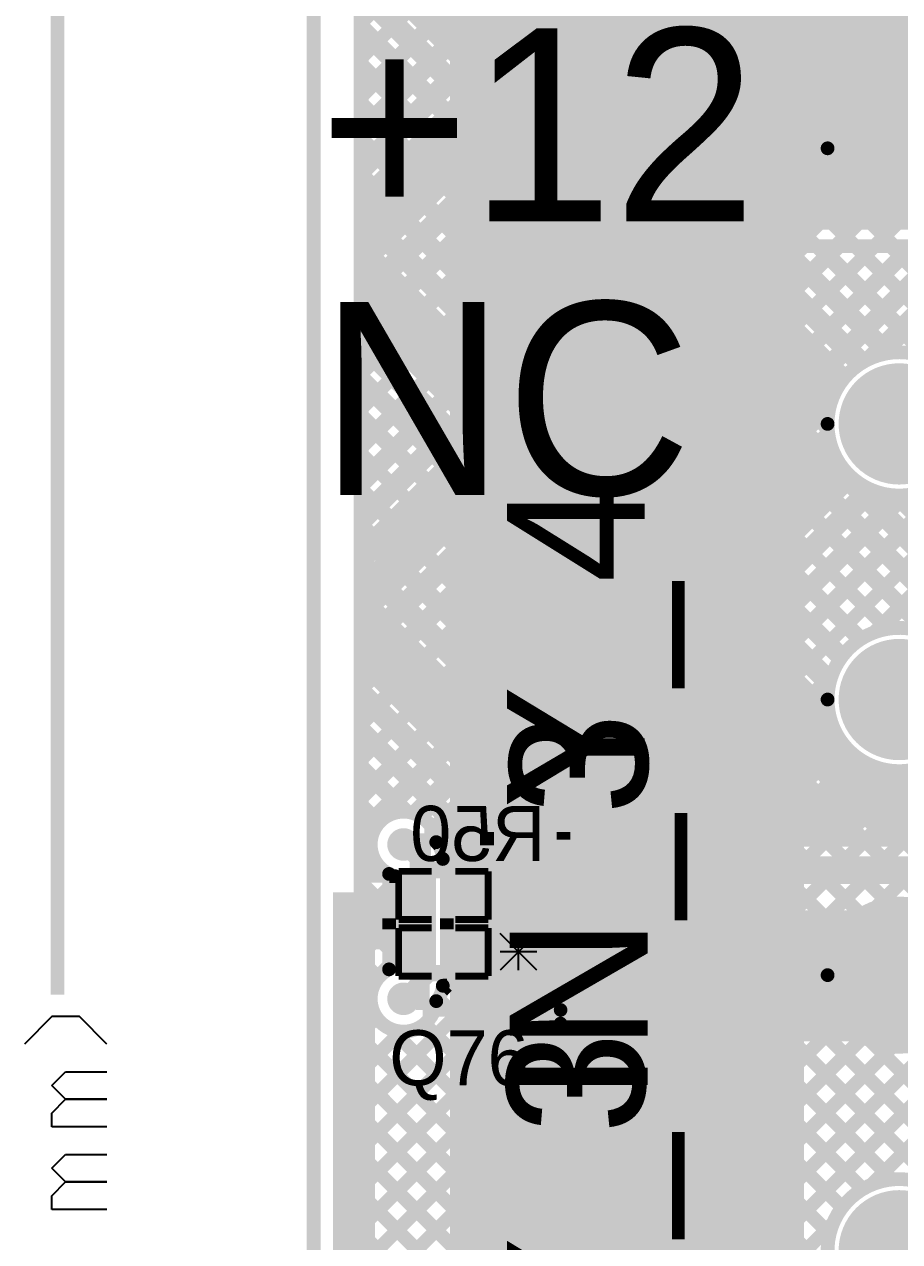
# Model space of a CAD drawing. Header units: millimetres. Extents: x 0.79 to 4.38, y 0.99 to 3.94.
# Drawn here: x 0.79 to 1.425, y 2.467 to 3.35 of the extents above; entities that cross this region are included whole.
import ezdxf

# ---------------------------------------------------------------- set-up
doc = ezdxf.new("R2010")
doc.units = ezdxf.units.MM
doc.header["$MEASUREMENT"] = 0
for name, color, linetype in [('BottomLayer', 5, 'Continuous'), ('BottomOverlay', 54, 'Continuous'), ('BottomPaste', 16, 'Continuous'), ('BottomSolder', 6, 'Continuous'), ('Mechanical1', 6, 'Continuous'), ('Mechanical2', 216, 'Continuous'), ('MultiLayer', 9, 'Continuous'), ('PadHoleLayer', 156, 'Continuous'), ('TopLayer', 1, 'Continuous'), ('TopOverlay', 2, 'Continuous'), ('TopPaste', 8, 'Continuous'), ('TopSolder', 216, 'Continuous'), ('ViaHoleLayer', 16, 'Continuous')]:
    doc.layers.add(name, color=color, linetype=linetype)

# ---------------------------------------------------------------- blocks, each defined once
blk = doc.blocks.new('R__0402_B_9')
at = {"layer": 'BottomLayer'}
for points in [[(-0.0275, 0.0125), (-0.0275, -0.0125), (-0.0095, 0.0125), (-0.0095, -0.0125)], [(0.0095, 0.0125), (0.0095, -0.0125), (0.0275, 0.0125), (0.0275, -0.0125)]]:
    blk.add_solid(points, dxfattribs=at)
at = {"layer": 'BottomOverlay', "const_width": 0.005}
for points in [[(-0.0085, 0.0175), (-0.0325, 0.0175)], [(-0.0325, 0.0175), (-0.0325, -0.0175)], [(0.0325, 0.0175), (0.0085, 0.0175)], [(0.0325, 0.0175), (0.0325, -0.0175)], [(-0.0085, -0.0175), (-0.0325, -0.0175)], [(0.0325, -0.0175), (0.0085, -0.0175)]]:
    blk.add_lwpolyline(points, dxfattribs=at)
at = {"layer": 'BottomPaste'}
for points in [[(-0.0275, 0.0125), (-0.0275, -0.0125), (-0.0095, 0.0125), (-0.0095, -0.0125)], [(0.0095, 0.0125), (0.0095, -0.0125), (0.0275, 0.0125), (0.0275, -0.0125)]]:
    blk.add_solid(points, dxfattribs=at)
at = {"layer": 'BottomSolder'}
for points in [[(-0.0315, 0.0165), (-0.0315, -0.0165), (-0.0055, 0.0165), (-0.0055, -0.0165)], [(0.0055, 0.0165), (0.0055, -0.0165), (0.0315, 0.0165), (0.0315, -0.0165)]]:
    blk.add_solid(points, dxfattribs=at)
blk = doc.blocks.new('SOT23_3_26')
at = {"layer": 'TopLayer'}
for points in [[(0.01574, 0.05807), (-0.01575, 0.05807), (0.01574, 0.02657), (-0.01575, 0.02657)], [(-0.02166, -0.02657), (-0.05316, -0.02657), (-0.02166, -0.05807), (-0.05316, -0.05807)], [(0.05314, -0.02657), (0.02165, -0.02657), (0.05314, -0.05807), (0.02165, -0.05807)]]:
    blk.add_solid(points, dxfattribs=at)
at = {"layer": 'TopOverlay', "const_width": 0.01}
for points in [[(-0.06401, 0.032), (-0.06401, -0.03)], [(-0.06401, 0.032), (-0.02901, 0.032)], [(0.02899, 0.031), (0.06399, 0.031)], [(0.06399, 0.031), (0.06399, -0.03)], [(-0.01101, -0.032), (0.01099, -0.032)]]:
    blk.add_lwpolyline(points, dxfattribs=at)
at = {"layer": 'TopOverlay'}
for points, const_width in [([(-0.06409, -0.068, 1), (-0.07393, -0.068, 1)], 0.00984), ([(-0.07639, -0.068, 1), (-0.07147, -0.068, 1)], 0.00492), ([(-0.06655, -0.068, 1), (-0.06162, -0.068, 1)], 0.00492)]:
    blk.add_lwpolyline(points, format="xyb", close=True, dxfattribs=dict(at, const_width=const_width))
at = {"layer": 'TopPaste'}
for points in [[(0.01574, 0.05807), (-0.01575, 0.05807), (0.01574, 0.02657), (-0.01575, 0.02657)], [(-0.02166, -0.02657), (-0.05316, -0.02657), (-0.02166, -0.05807), (-0.05316, -0.05807)], [(0.05314, -0.02657), (0.02165, -0.02657), (0.05314, -0.05807), (0.02165, -0.05807)]]:
    blk.add_solid(points, dxfattribs=at)
at = {"layer": 'TopSolder'}
for points in [[(0.01974, 0.06207), (-0.01975, 0.06207), (0.01974, 0.02257), (-0.01975, 0.02257)], [(-0.01766, -0.02257), (-0.05716, -0.02257), (-0.01766, -0.06207), (-0.05716, -0.06207)], [(0.05714, -0.02257), (0.01765, -0.02257), (0.05714, -0.06207), (0.01765, -0.06207)]]:
    blk.add_solid(points, dxfattribs=at)
blk = doc.blocks.new('R__0402_B_48')
at = {"layer": 'BottomLayer'}
for points in [[(-0.0275, 0.0125), (-0.0275, -0.0125), (-0.0095, 0.0125), (-0.0095, -0.0125)], [(0.0095, 0.0125), (0.0095, -0.0125), (0.0275, 0.0125), (0.0275, -0.0125)]]:
    blk.add_solid(points, dxfattribs=at)
at = {"layer": 'BottomOverlay', "const_width": 0.005}
for points in [[(-0.0325, -0.0175), (-0.0325, 0.0175)], [(-0.0325, 0.0175), (-0.0085, 0.0175)], [(0.0085, 0.0175), (0.0325, 0.0175)], [(0.0325, -0.0175), (0.0325, 0.0175)], [(-0.0325, -0.0175), (-0.0085, -0.0175)], [(0.0085, -0.0175), (0.0325, -0.0175)]]:
    blk.add_lwpolyline(points, dxfattribs=at)
at = {"layer": 'BottomPaste'}
for points in [[(-0.0275, 0.0125), (-0.0275, -0.0125), (-0.0095, 0.0125), (-0.0095, -0.0125)], [(0.0095, 0.0125), (0.0095, -0.0125), (0.0275, 0.0125), (0.0275, -0.0125)]]:
    blk.add_solid(points, dxfattribs=at)
at = {"layer": 'BottomSolder'}
for points in [[(-0.0315, 0.0165), (-0.0315, -0.0165), (-0.0055, 0.0165), (-0.0055, -0.0165)], [(0.0055, 0.0165), (0.0055, -0.0165), (0.0315, 0.0165), (0.0315, -0.0165)]]:
    blk.add_solid(points, dxfattribs=at)
blk = doc.blocks.new('T________B_____12_P___55')
at = {"layer": 'BottomLayer', "const_width": 0.04}
for points in [[(1.18, 0, 1), (1.22, 0, 1)], [(1.38, 0, 1), (1.42, 0, 1)], [(1.58, 0, 1), (1.62, 0, 1)], [(1.78, 0, 1), (1.82, 0, 1)], [(1.98, 0, 1), (2.02, 0, 1)]]:
    blk.add_lwpolyline(points, format="xyb", close=True, dxfattribs=at)
at = {"layer": 'BottomSolder', "const_width": 0.044}
for points in [[(1.178, 0, 1), (1.222, 0, 1)], [(1.378, 0, 1), (1.422, 0, 1)], [(1.578, 0, 1), (1.622, 0, 1)], [(1.778, 0, 1), (1.822, 0, 1)], [(1.978, 0, 1), (2.022, 0, 1)]]:
    blk.add_lwpolyline(points, format="xyb", close=True, dxfattribs=at)
at = {"layer": 'MultiLayer', "const_width": 0.04}
for points in [[(1.18, 0, 1), (1.22, 0, 1)], [(1.38, 0, 1), (1.42, 0, 1)], [(1.58, 0, 1), (1.62, 0, 1)], [(1.78, 0, 1), (1.82, 0, 1)], [(1.98, 0, 1), (2.02, 0, 1)]]:
    blk.add_lwpolyline(points, format="xyb", close=True, dxfattribs=at)
at = {"layer": 'PadHoleLayer', "const_width": 0.0275}
for points in [[(1.18625, 0, 1), (1.21375, 0, 1)], [(1.38625, 0, 1), (1.41375, 0, 1)], [(1.58625, 0, 1), (1.61375, 0, 1)], [(1.78625, 0, 1), (1.81375, 0, 1)], [(1.98625, 0, 1), (2.01375, 0, 1)]]:
    blk.add_lwpolyline(points, format="xyb", close=True, dxfattribs=at)
at = {"layer": 'TopLayer', "const_width": 0.04}
for points in [[(1.18, 0, 1), (1.22, 0, 1)], [(1.38, 0, 1), (1.42, 0, 1)], [(1.58, 0, 1), (1.62, 0, 1)], [(1.78, 0, 1), (1.82, 0, 1)], [(1.98, 0, 1), (2.02, 0, 1)]]:
    blk.add_lwpolyline(points, format="xyb", close=True, dxfattribs=at)
at = {"layer": 'TopOverlay', "const_width": 0.01}
for points in [[(2.325, 0.164), (-0.105, 0.164)], [(1.23748, 0.1402), (1.21871, 0.12143)], [(1.23748, 0.1402), (1.21871, 0.12143)], [(1.36339, 0.1402), (1.38216, 0.12143)], [(1.36339, 0.1402), (1.38216, 0.12143)], [(1.43748, 0.1402), (1.41871, 0.12143)], [(1.43748, 0.1402), (1.41871, 0.12143)], [(1.56339, 0.1402), (1.58216, 0.12143)], [(1.63748, 0.1402), (1.61871, 0.12143)], [(1.76339, 0.1402), (1.78216, 0.12143)], [(1.83748, 0.1402), (1.81871, 0.12143)], [(1.963, 0.14), (1.98177, 0.12123)], [(2.03708, 0.14), (2.01832, 0.12123)], [(1.18216, 0.12143), (1.21871, 0.12143)], [(1.18216, 0.12143), (1.21871, 0.12143)], [(1.38216, 0.12143), (1.41871, 0.12143)], [(1.38216, 0.12143), (1.41871, 0.12143)], [(1.58216, 0.12143), (1.61871, 0.12143)], [(1.78216, 0.12143), (1.81871, 0.12143)], [(1.98177, 0.12123), (2.01832, 0.12123)]]:
    blk.add_lwpolyline(points, dxfattribs=at)
at = {"layer": 'TopSolder', "const_width": 0.044}
for points in [[(1.178, 0, 1), (1.222, 0, 1)], [(1.378, 0, 1), (1.422, 0, 1)], [(1.578, 0, 1), (1.622, 0, 1)], [(1.778, 0, 1), (1.822, 0, 1)], [(1.978, 0, 1), (2.022, 0, 1)]]:
    blk.add_lwpolyline(points, format="xyb", close=True, dxfattribs=at)

msp = doc.modelspace()

# ---------------------------------------------------------------- linework, layer by layer
at = {"layer": 'BottomLayer'}
for points, const_width in [([(1.034, 3.32503), (1.42697, 3.718)], 0.01), ([(1.034, 3.35331), (1.39869, 3.718)], 0.01), ([(1.034, 3.07047), (1.68153, 3.718)], 0.01), ([(1.034, 2.98562), (1.76638, 3.718)], 0.01), ([(1.034, 3.0139), (1.7381, 3.718)], 0.01), ([(1.034, 2.95733), (1.79467, 3.718)], 0.01), ([(1.034, 3.04219), (1.70981, 3.718)], 0.01), ([(1.034, 3.24018), (1.51182, 3.718)], 0.01), ([(1.034, 3.09875), (1.65325, 3.718)], 0.01), ([(1.034, 3.18361), (1.56839, 3.718)], 0.01), ([(1.034, 3.15532), (1.59668, 3.718)], 0.01), ([(1.034, 3.21189), (1.54011, 3.718)], 0.01), ([(1.034, 3.12704), (1.62496, 3.718)], 0.01), ([(1.034, 3.29674), (1.45526, 3.718)], 0.01), ([(1.034, 3.26846), (1.48354, 3.718)], 0.01), ([(1.4162, 3.31125), (1.82295, 3.718)], 0.01), ([(1.20401, 3.57603), (1.71825, 3.0618)], 0.01), ([(1.034, 3.56388), (1.034, 1.18812)], 0.01), ([(1.19095, 3.56081), (1.44296, 3.3088)], 0.01), ([(1.034, 3.54805), (1.65387, 2.92819)], 0.01), ([(1.17531, 3.54816), (1.4129, 3.31057)], 0.01), ([(1.07278, 3.53756), (1.60151, 3.00883)], 0.01), ([(1.15693, 3.53826), (1.39368, 3.30151)], 0.01), ([(1.10893, 3.52969), (1.37328, 3.26535)], 0.01), ([(1.13527, 3.53164), (1.38031, 3.28659)], 0.01), ([(1.034, 3.51977), (1.44636, 3.10741)], 0.01), ([(1.034, 3.49149), (1.41455, 3.11094)], 0.01), ([(1.034, 3.4632), (1.39484, 3.10236)], 0.01), ([(1.034, 3.43492), (1.38108, 3.08784)], 0.01), ([(1.034, 2.78763), (1.65459, 3.40821)], 0.01), ([(1.034, 3.40663), (1.37349, 3.06714)], 0.01), ([(1.034, 2.75934), (1.65459, 3.37993)], 0.01), ([(1.034, 3.37835), (1.38298, 3.02937)], 0.01), ([(1.034, 3.35006), (1.50606, 2.878)], 0.01), ([(1.4137, 3.11076), (1.65459, 3.35165)], 0.01), ([(1.034, 3.32178), (1.45041, 2.90537)], 0.01), ([(1.034, 3.2935), (1.41624, 2.91126)], 0.01), ([(1.034, 2.92905), (1.37375, 3.2688)], 0.01), ([(1.034, 3.26521), (1.39603, 2.90318)], 0.01), ([(1.034, 2.90076), (1.37596, 3.24272)], 0.01), ([(1.034, 3.23693), (1.38187, 2.88905)], 0.01), ([(1.034, 2.87248), (1.38653, 3.22501)], 0.01), ([(1.034, 2.8442), (1.40279, 3.21298)], 0.01), ([(1.034, 3.20864), (1.37376, 2.86888)], 0.01), ([(1.034, 2.81591), (1.4261, 3.20801)], 0.01), ([(1.09672, 2.65236), (1.65459, 3.21022)], 0.01), ([(1.034, 2.56135), (1.66018, 3.18753)], 0.01), ([(1.034, 3.18036), (1.37946, 2.8349)], 0.01), ([(1.41102, 2.91008), (1.67912, 3.17819)], 0.01), ([(1.034, 3.15207), (1.70807, 2.478)], 0.01), ([(1.034, 3.12379), (1.45616, 2.70163)], 0.01), ([(1.034, 3.09551), (1.41798, 2.71152)], 0.01), ([(1.07791, 2.77497), (1.37424, 3.0713)], 0.01), ([(1.034, 3.06722), (1.39725, 2.70397)], 0.01), ([(1.08887, 2.75764), (1.37545, 3.04422)], 0.01), ([(1.034, 3.03894), (1.3827, 2.69024)], 0.01), ([(1.09672, 2.73721), (1.38559, 3.02608)], 0.01), ([(1.39437, 3.01798), (1.5345, 2.87785)], 0.01), ([(1.034, 3.01065), (1.37409, 2.67057)], 0.01), ([(1.09672, 2.70893), (1.40144, 3.01364)], 0.01), ([(1.09672, 2.68065), (1.42409, 3.00801)], 0.01), ([(1.034, 2.98237), (1.37748, 2.63889)], 0.01), ([(1.034, 2.95408), (1.51008, 2.478)], 0.01), ([(1.034, 2.9258), (1.4818, 2.478)], 0.01), ([(1.034, 2.89752), (1.41978, 2.51174)], 0.01), ([(1.034, 2.53307), (1.37492, 2.87398)], 0.01), ([(1.034, 2.86923), (1.39849, 2.50474)], 0.01), ([(1.425, 2.86), (1.53218, 2.86)], 0.012), ([(1.034, 2.50478), (1.37499, 2.84577)], 0.01), ([(1.034, 2.36336), (1.51264, 2.842)], 0.01), ([(1.034, 2.39165), (1.48435, 2.842)], 0.01), ([(1.034, 2.84095), (1.38355, 2.4914)], 0.01), ([(1.4081, 2.70918), (1.53283, 2.8339)], 0.01), ([(1.034, 2.4765), (1.38467, 2.82717)], 0.01), ([(1.034, 2.44821), (1.40012, 2.81434)], 0.01), ([(1.3999, 2.81446), (1.46571, 2.74865)], 0.01), ([(1.034, 2.81266), (1.06823, 2.77843)], 0.01), ([(1.034, 2.41993), (1.42215, 2.80808)], 0.01), ([(1.034, 2.78438), (1.04758, 2.7708)], 0.01), ([(1.034, 2.75609), (1.04255, 2.74754)], 0.01), ([(1.06522, 2.75481), (1.07572, 2.74431)], 0.012), ([(1.08885, 2.75782), (1.37445, 2.47221)], 0.01), ([(1.07572, 2.71981), (1.07572, 2.74431)], 0.012), ([(1.09672, 2.70133), (1.09672, 2.74233)], 0.01), ([(1.034, 2.73106), (1.04507, 2.74213)], 0.01), ([(1.05472, 2.70133), (1.05472, 2.73344)], 0.01), ([(1.034, 2.72781), (1.05472, 2.70709)], 0.01), ([(1.11272, 2.71783), (1.11272, 2.72083)], 0.025), ([(1.11272, 2.67783), (1.11272, 2.71783)], 0.025), ([(1.034, 2.70277), (1.05472, 2.7235)], 0.01), ([(1.034, 2.16537), (1.58863, 2.72)], 0.01), ([(1.09587, 2.25552), (1.56034, 2.72)], 0.01), ([(1.09672, 2.72165), (1.37612, 2.44226)], 0.01), ([(1.40485, 2.50794), (1.61273, 2.71582)], 0.01), ([(1.034, 2.69953), (1.05472, 2.6788)], 0.01), ([(1.05472, 2.69333), (1.05472, 2.70133)], 0.01), ([(1.05472, 2.69333), (1.05472, 2.70133)], 0.01), ([(1.09672, 2.69333), (1.09672, 2.70133)], 0.01), ([(1.09672, 2.69333), (1.09672, 2.70133)], 0.01), ([(1.034, 2.67449), (1.05472, 2.69521)], 0.01), ([(1.05472, 2.6642), (1.05472, 2.69333)], 0.01), ([(1.09672, 2.69337), (1.71209, 2.078)], 0.01), ([(1.09672, 2.65233), (1.09672, 2.69333)], 0.01), ([(1.07572, 2.65333), (1.07572, 2.67783)], 0.012), ([(1.07547, 2.37655), (1.37582, 2.6769)], 0.01), ([(1.034, 2.67124), (1.04704, 2.6582)], 0.01), ([(1.034, 2.6462), (1.05472, 2.66693)], 0.01), ([(1.09672, 2.66509), (1.68381, 2.078)], 0.01), ([(1.06522, 2.64283), (1.07572, 2.65333)], 0.012), ([(1.08765, 2.36045), (1.37456, 2.64735)], 0.01), ([(1.09314, 2.64878), (1.09669, 2.65233)], 0.01), ([(1.0937, 2.65233), (1.09672, 2.65233)], 0.01), ([(1.034, 2.64296), (1.04321, 2.63374)], 0.01), ([(1.09049, 2.64303), (1.42163, 2.31189)], 0.01), ([(1.034, 2.61792), (1.04553, 2.62945)], 0.01), ([(1.09587, 2.34037), (1.38378, 2.62829)], 0.01), ([(1.034, 2.58964), (1.06345, 2.61908)], 0.01), ([(1.05614, 2.62082), (1.38443, 2.29253)], 0.01), ([(1.0806, 2.62464), (1.39977, 2.30547)], 0.01), ([(1.034, 2.61467), (1.37487, 2.27381)], 0.01), ([(1.09587, 2.31209), (1.39884, 2.61506)], 0.01), ([(1.40389, 2.61248), (1.53837, 2.478)], 0.01), ([(1.09587, 2.28381), (1.42027, 2.60822)], 0.01), ([(1.034, 2.58639), (1.37513, 2.24525)], 0.01), ([(1.034, 2.5581), (1.5141, 2.078)], 0.01), ([(1.034, 2.52982), (1.48582, 2.078)], 0.01), ([(1.034, 2.50154), (1.42356, 2.11198)], 0.01), ([(1.034, 2.13709), (1.37706, 2.48015)], 0.01), ([(1.034, 2.47325), (1.40108, 2.10617)], 0.01)]:
    msp.add_lwpolyline(points, dxfattribs=dict(at, const_width=const_width))
for points, const_width in [([(1.477, 3.26, 1), (1.373, 3.26, 1)], 0.01), ([(1.3705, 3.26, 1), (1.3755, 3.26, 1)], 0.005), ([(1.477, 3.06, 1), (1.373, 3.06, 1)], 0.01), ([(1.3705, 3.06, 1), (1.3755, 3.06, 1)], 0.005), ([(1.05932, 2.75481, 1), (1.07113, 2.75481, 1)], 0.01181), ([(1.08648, 2.7565, 1), (1.09148, 2.7565, 1)], 0.005), ([(1.08648, 2.7565, 1), (1.09148, 2.7565, 1)], 0.005), ([(1.08648, 2.7565, 1), (1.09148, 2.7565, 1)], 0.005), ([(1.09122, 2.74431, 1), (1.09622, 2.74431, 1)], 0.005), ([(1.09122, 2.74431, 1), (1.09622, 2.74431, 1)], 0.005), ([(1.05222, 2.73344, 1), (1.05722, 2.73344, 1)], 0.005), ([(1.477, 2.66, 1), (1.373, 2.66, 1)], 0.01), ([(1.05222, 2.6642, 1), (1.05722, 2.6642, 1)], 0.005), ([(1.3705, 2.66, 1), (1.3755, 2.66, 1)], 0.005), ([(1.05932, 2.64283, 1), (1.07113, 2.64283, 1)], 0.01181), ([(1.0912, 2.65233, 1), (1.0962, 2.65233, 1)], 0.005), ([(1.0912, 2.65233, 1), (1.0962, 2.65233, 1)], 0.005), ([(1.08648, 2.64115, 1), (1.09148, 2.64115, 1)], 0.005), ([(1.08648, 2.64115, 1), (1.09148, 2.64115, 1)], 0.005), ([(1.08648, 2.64115, 1), (1.09148, 2.64115, 1)], 0.005)]:
    msp.add_lwpolyline(points, format="xyb", close=True, dxfattribs=dict(at, const_width=const_width))
at = {"layer": 'BottomLayer', "const_width": 0.01}
for points in [[(1.47379, 2.842, -5.59918), (1.47379, 2.878)], [(1.05472, 2.73344, -1.728282), (1.08898, 2.7565)], [(1.08898, 2.7565, -0.18801), (1.09372, 2.74431)], [(1.08898, 2.7565, -0.18801), (1.09372, 2.74431)], [(1.08898, 2.64115, -1.728282), (1.05472, 2.6642)], [(1.0937, 2.65233, -0.173659), (1.08898, 2.64115)], [(1.0937, 2.65233, -0.173659), (1.08898, 2.64115)], [(1.47379, 2.442, -5.59918), (1.47379, 2.478)]]:
    msp.add_lwpolyline(points, format="xyb", dxfattribs=at)
at = {"layer": 'BottomLayer'}
msp.add_solid([(1.099, 1.227), (1.356, 1.227), (1.099, 3.517), (1.356, 3.517)], dxfattribs=at)
at = {"layer": 'BottomOverlay'}
for p, q in [((1.162, 2.69032), (1.13534, 2.66366)), ((1.162, 2.66366), (1.13534, 2.69032)), ((1.14867, 2.66366), (1.14867, 2.69032)), ((1.162, 2.67699), (1.13534, 2.67699))]:
    msp.add_line(p, q, dxfattribs=at)
at = {"layer": 'Mechanical1'}
for p, q in [((0.81, 2.62991), (0.79001, 2.60992)), ((0.83, 2.62991), (0.81, 2.62991)), ((0.84999, 2.60992), (0.83, 2.62991)), ((0.81, 2.57993), (0.82, 2.58993)), ((0.82, 2.58993), (0.84999, 2.58993)), ((0.82, 2.56993), (0.81, 2.57993)), ((0.81, 2.55994), (0.82, 2.56993)), ((0.82, 2.56993), (0.84999, 2.56993)), ((0.84999, 2.56993), (0.82, 2.56993)), ((0.81, 2.54994), (0.81, 2.55994)), ((0.84999, 2.54994), (0.81, 2.54994)), ((0.81, 2.51995), (0.82, 2.52995)), ((0.82, 2.52995), (0.84999, 2.52995)), ((0.82, 2.50995), (0.81, 2.51995)), ((0.81, 2.49995), (0.82, 2.50995)), ((0.82, 2.50995), (0.84999, 2.50995)), ((0.84999, 2.50995), (0.82, 2.50995)), ((0.81, 2.48996), (0.81, 2.49995)), ((0.84999, 2.48996), (0.81, 2.48996))]:
    msp.add_line(p, q, dxfattribs=at)
at = {"layer": 'Mechanical1', "const_width": 0.01}
msp.add_lwpolyline([(0.814, 2.64591), (0.814, 3.754)], dxfattribs=at)
at = {"layer": 'Mechanical2', "const_width": 0.01}
msp.add_lwpolyline([(1, 3.754), (1, 0.998)], dxfattribs=at)
at = {"layer": 'MultiLayer', "const_width": 0.01181}
for points in [[(1.05932, 2.75481, 1), (1.07113, 2.75481, 1)], [(1.05932, 2.64283, 1), (1.07113, 2.64283, 1)]]:
    msp.add_lwpolyline(points, format="xyb", close=True, dxfattribs=at)
at = {"layer": 'TopLayer'}
for points, const_width in [([(1.035, 3.27511), (1.48689, 3.727)], 0.01), ([(1.035, 3.32602), (1.43598, 3.727)], 0.01), ([(1.035, 3.30057), (1.46143, 3.727)], 0.01), ([(1.035, 3.24965), (1.51235, 3.727)], 0.01), ([(1.035, 3.2242), (1.5378, 3.727)], 0.01), ([(1.035, 3.35148), (1.41052, 3.727)], 0.01), ([(1.035, 2.732), (1.035, 3.56285)], 0.01), ([(1.035, 3.54705), (1.248, 3.33405)], 0.01), ([(1.035, 3.52159), (1.248, 3.30859)], 0.01), ([(1.035, 3.49614), (1.248, 3.28314)], 0.01), ([(1.035, 3.47068), (1.248, 3.25768)], 0.01), ([(1.035, 3.44522), (1.248, 3.23222)], 0.01), ([(1.035, 3.41977), (1.248, 3.20677)], 0.01), ([(1.248, 3.189), (1.248, 3.414)], 0.01), ([(1.035, 3.19874), (1.248, 3.41174)], 0.01), ([(1.035, 3.39431), (1.37314, 3.05617)], 0.01), ([(1.035, 3.17329), (1.248, 3.38629)], 0.01), ([(1.035, 3.36886), (1.501, 2.90286)], 0.01), ([(1.035, 3.14783), (1.248, 3.36083)], 0.01), ([(1.035, 3.3434), (1.501, 2.8774)], 0.01), ([(1.035, 3.12238), (1.248, 3.33538)], 0.01), ([(1.035, 3.31795), (1.44491, 2.90804)], 0.01), ([(1.035, 3.09692), (1.248, 3.30992)], 0.01), ([(1.035, 3.29249), (1.41623, 2.91126)], 0.01), ([(1.035, 3.07146), (1.248, 3.28446)], 0.01), ([(1.035, 3.26703), (1.39775, 2.90429)], 0.01), ([(1.035, 3.04601), (1.248, 3.25901)], 0.01), ([(1.035, 3.24158), (1.38426, 2.89232)], 0.01), ([(1.035, 3.02055), (1.248, 3.23355)], 0.01), ([(1.035, 3.21612), (1.37543, 2.8757)], 0.01), ([(1.035, 2.9951), (1.248, 3.2081)], 0.01), ([(1.035, 3.19067), (1.37361, 2.85206)], 0.01), ([(1.035, 2.94418), (1.27981, 3.189)], 0.01), ([(1.035, 2.91873), (1.30527, 3.189)], 0.01), ([(1.035, 2.96964), (1.25436, 3.189)], 0.01), ([(1.035, 2.84236), (1.38164, 3.189)], 0.01), ([(1.035, 2.81691), (1.40709, 3.189)], 0.01), ([(1.035, 2.86782), (1.35618, 3.189)], 0.01), ([(1.035, 2.89327), (1.33073, 3.189)], 0.01), ([(1.035, 2.79145), (1.43255, 3.189)], 0.01), ([(1.035, 2.76599), (1.45801, 3.189)], 0.01), ([(1.248, 3.189), (1.501, 3.189)], 0.01), ([(1.26577, 3.189), (1.37637, 3.0784)], 0.01), ([(1.29122, 3.189), (1.38592, 3.0943)], 0.01), ([(1.31668, 3.189), (1.40005, 3.10563)], 0.01), ([(1.34214, 3.189), (1.41943, 3.1117)], 0.01), ([(1.36759, 3.189), (1.45239, 3.1042)], 0.01), ([(1.39305, 3.189), (1.501, 3.08105)], 0.01), ([(1.40013, 3.10567), (1.48346, 3.189)], 0.01), ([(1.4185, 3.189), (1.501, 3.1065)], 0.01), ([(1.035, 3.16521), (1.44199, 2.75822)], 0.01), ([(1.035, 3.13975), (1.41653, 2.75822)], 0.01), ([(1.035, 3.1143), (1.39108, 2.75822)], 0.01), ([(1.035, 3.08884), (1.36562, 2.75822)], 0.01), ([(1.07208, 2.77762), (1.37933, 3.08487)], 0.01), ([(1.035, 3.06339), (1.34017, 2.75822)], 0.01), ([(1.08613, 2.76621), (1.37341, 3.05349)], 0.01), ([(1.20542, 2.75822), (1.501, 3.0538)], 0.01), ([(1.035, 3.03793), (1.31471, 2.75822)], 0.01), ([(1.0996, 2.75422), (1.37975, 3.03438)], 0.01), ([(1.23087, 2.75822), (1.501, 3.02835)], 0.01), ([(1.1348, 2.76397), (1.39126, 3.02043)], 0.01), ([(1.035, 3.01248), (1.28925, 2.75822)], 0.01), ([(1.16025, 2.76397), (1.40737, 3.01108)], 0.01), ([(1.1813, 2.75955), (1.42998, 3.00824)], 0.01), ([(1.42117, 3.00814), (1.501, 2.92831)], 0.01), ([(1.40683, 2.90872), (1.501, 3.00289)], 0.01), ([(1.035, 2.98702), (1.2638, 2.75822)], 0.01), ([(1.035, 2.96156), (1.23834, 2.75822)], 0.01), ([(1.035, 2.93611), (1.21289, 2.75822)], 0.01), ([(1.035, 2.91065), (1.18743, 2.75822)], 0.01), ([(1.035, 2.8852), (1.15623, 2.76397)], 0.01), ([(1.25633, 2.75822), (1.37628, 2.87817)], 0.01), ([(1.035, 2.85974), (1.13077, 2.76397)], 0.01), ([(1.28179, 2.75822), (1.3739, 2.85034)], 0.01), ([(1.40906, 2.75822), (1.501, 2.85016)], 0.01), ([(1.035, 2.83429), (1.11506, 2.75422)], 0.01), ([(1.30724, 2.75822), (1.38112, 2.8321)], 0.01), ([(1.3327, 2.75822), (1.39327, 2.8188)], 0.01), ([(1.035, 2.80883), (1.0652, 2.77862)], 0.01), ([(1.35815, 2.75822), (1.41011, 2.81018)], 0.01), ([(1.38361, 2.75822), (1.43421, 2.80882)], 0.01), ([(1.41706, 2.80861), (1.46744, 2.75822)], 0.01), ([(1.035, 2.78337), (1.04758, 2.7708)], 0.01), ([(1.1258, 2.76397), (1.1813, 2.76397)], 0.01), ([(1.1258, 2.75422), (1.1258, 2.76397)], 0.01), ([(1.1813, 2.75822), (1.1813, 2.76397)], 0.01), ([(1.035, 2.75792), (1.04168, 2.75123)], 0.01), ([(1.06522, 2.75481), (1.08382, 2.73622)], 0.012), ([(1.08897, 2.75652), (1.09127, 2.75422)], 0.01), ([(1.09127, 2.75422), (1.1258, 2.75422)], 0.01), ([(1.1813, 2.75822), (1.47443, 2.75822)], 0.01), ([(1.035, 2.74054), (1.04242, 2.74796)], 0.01), ([(1.08382, 2.73622), (1.15355, 2.73622)], 0.012), ([(1.15355, 2.73622), (1.487, 2.73622)], 0.02), ([(1.035, 2.732), (1.055, 2.732)], 0.01), ([(1.055, 2.73181), (1.05906, 2.73181)], 0.01), ([(1.032, 2.687), (1.04382, 2.69882)], 0.025), ([(1.04382, 2.69882), (1.0689, 2.69882)], 0.025), ([(1.032, 1.514), (1.032, 2.687)], 0.025), ([(1.06522, 2.64283), (1.08382, 2.66142)], 0.012), ([(1.08382, 2.66142), (1.15355, 2.66142)], 0.012)]:
    msp.add_lwpolyline(points, dxfattribs=dict(at, const_width=const_width))
for points, const_width in [([(1.477, 3.06, 1), (1.373, 3.06, 1)], 0.01), ([(1.3705, 3.06, 1), (1.3755, 3.06, 1)], 0.005), ([(1.477, 2.86, 1), (1.373, 2.86, 1)], 0.01), ([(1.3705, 2.86, 1), (1.3755, 2.86, 1)], 0.005), ([(1.05932, 2.75481, 1), (1.07113, 2.75481, 1)], 0.01181), ([(1.08647, 2.75652, 1), (1.09147, 2.75652, 1)], 0.005), ([(1.05656, 2.73181, 1), (1.06156, 2.73181, 1)], 0.005), ([(1.05932, 2.64283, 1), (1.07113, 2.64283, 1)], 0.01181)]:
    msp.add_lwpolyline(points, format="xyb", close=True, dxfattribs=dict(at, const_width=const_width))
at = {"layer": 'TopLayer', "const_width": 0.01}
msp.add_lwpolyline([(1.05906, 2.73181, -1.939427), (1.08897, 2.75652)], format="xyb", dxfattribs=at)
at = {"layer": 'TopLayer'}
for points in [[(1.26, 3.201), (1.604, 3.201), (1.26, 3.402), (1.604, 3.402)], [(1.014, 1.482), (1.043, 1.482), (1.014, 2.72), (1.043, 2.72)], [(1.02072, 2.67883), (1.08872, 2.67883), (1.02072, 2.71981), (1.08872, 2.71981)], [(1.14729, 2.612), (1.484, 2.612), (1.14729, 2.707), (1.484, 2.707)], [(1.13072, 2.62282), (1.19872, 2.62282), (1.13072, 2.69082), (1.19872, 2.69082)]]:
    msp.add_solid(points, dxfattribs=at)
at = {"layer": 'ViaHoleLayer', "const_width": 0.00591}
for points in [[(1.06227, 2.75481, 1), (1.06818, 2.75481, 1)], [(1.06227, 2.64283, 1), (1.06818, 2.64283, 1)]]:
    msp.add_lwpolyline(points, format="xyb", close=True, dxfattribs=at)

# ---------------------------------------------------------------- block references
for name, p, rotation in [('T________B_____12_P___55', (1.425, 1.26), 90), ('SOT23_3_26', (1.11122, 2.69883), 90), ('R__0402_B_48', (1.09422, 2.71783), 360), ('R__0402_B_9', (1.09422, 2.67683), 180)]:
    msp.add_blockref(name, p, dxfattribs=dict(rotation=rotation))

# ---------------------------------------------------------------- texts
at = {"layer": 'BottomOverlay', "text_generation_flag": 2}
msp.add_text('R50', height=0.04, dxfattribs=at).set_placement((1.16822, 2.74283))
at = {"layer": 'TopOverlay'}
for s, height, p in [('+12', 0.14, (1.004, 3.207)), ('NC', 0.14, (1.004, 3.0085)), ('Q76', 0.04, (1.05487, 2.58))]:
    msp.add_text(s, height=height, dxfattribs=at).set_placement(p)
for s, p in [('Y_4', (1.24033, 2.781)), ('IN_3', (1.24233, 2.568)), ('Y_3', (1.24033, 2.381))]:
    msp.add_text(s, height=0.1, rotation=90, dxfattribs=at).set_placement(p)

doc.saveas('drawing.dxf')
